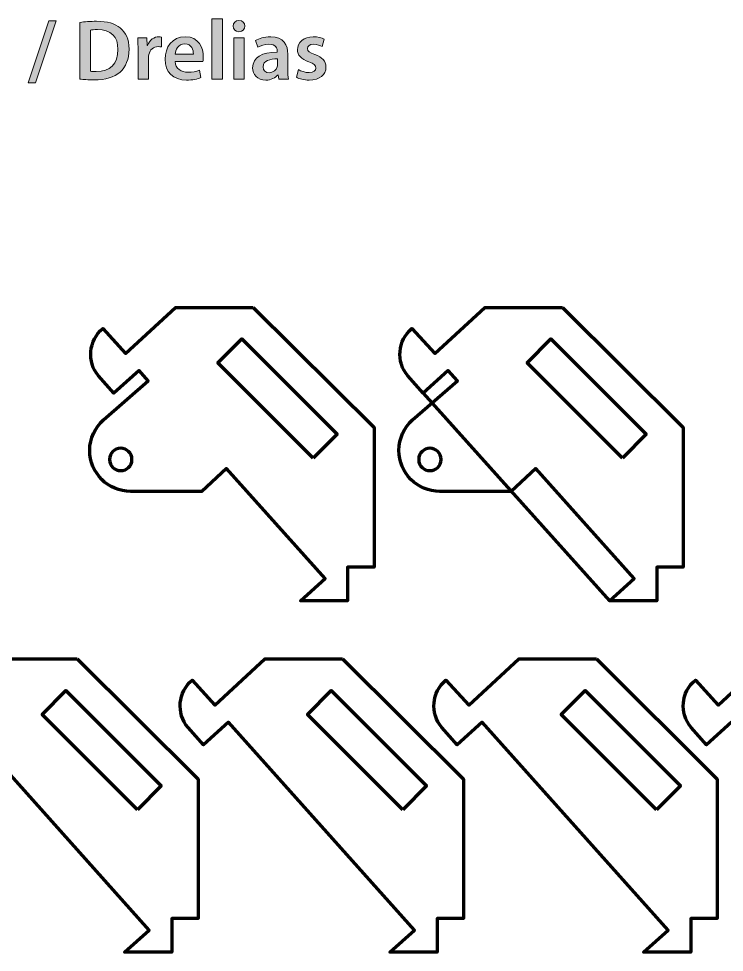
# Model space of a CAD drawing. Header units: inches. Extents: x 589 to 2016, y -1839 to -951.
# Drawn here: x 1885.4 to 1948.2, y -1600.2 to -1517 of the extents above; entities that cross this region are included whole.
import ezdxf

# ---------------------------------------------------------------- set-up
doc = ezdxf.new("R2010")
doc.units = ezdxf.units.IN
doc.header["$MEASUREMENT"] = 0
doc.layers.add('Layer 1', color=7, linetype='Continuous')

# ---------------------------------------------------------------- blocks, each defined once
blk = doc.blocks.new('block 117')
at = {"layer": 'Layer 1', "true_color": 0x010101}
h = blk.add_hatch(color=18, dxfattribs=at)
h.dxf.hatch_style = 2
h.paths.add_polyline_path([(1886.217, -1522.734), (1888.071, -1517.222), (1888.726, -1517.222), (1886.871, -1522.734)])
h = blk.add_hatch(color=18, dxfattribs=at)
h.dxf.hatch_style = 2
edge = h.paths.add_edge_path()
edge.add_spline(control_points=[(1890.832, -1517.374), (1891.243, -1517.307), (1891.766, -1517.268), (1892.322, -1517.268), (1893.28, -1517.268), (1893.941, -1517.465), (1894.413, -1517.861), (1894.908, -1518.264), (1895.211, -1518.872), (1895.211, -1519.746), (1895.211, -1520.658), (1894.9, -1521.342), (1894.413, -1521.783), (1893.903, -1522.247), (1893.09, -1522.482), (1892.094, -1522.482), (1891.547, -1522.482), (1891.136, -1522.451), (1890.832, -1522.414), (1890.832, -1522.414), (1890.832, -1517.374), (1890.832, -1517.374), (1890.832, -1517.374), (1890.832, -1517.374), (1890.832, -1517.374)], knot_values=[0, 0, 0, 0, 1, 1, 1, 2, 2, 2, 3, 3, 3, 4, 4, 4, 5, 5, 5, 6, 6, 6, 7, 7, 7, 8, 8, 8, 8], degree=3, periodic=1)
edge = h.paths.add_edge_path()
edge.add_spline(control_points=[(1891.766, -1521.716), (1891.895, -1521.738), (1892.093, -1521.738), (1892.283, -1521.738), (1893.5, -1521.746), (1894.221, -1521.077), (1894.221, -1519.777), (1894.229, -1518.644), (1893.575, -1517.998), (1892.404, -1517.998), (1892.108, -1517.998), (1891.895, -1518.021), (1891.766, -1518.051), (1891.766, -1518.051), (1891.766, -1521.716), (1891.766, -1521.716)], knot_values=[0, 0, 0, 0, 1, 1, 1, 2, 2, 2, 3, 3, 3, 4, 4, 4, 5, 5, 5, 5], degree=3, periodic=1)
h = blk.add_hatch(color=18, dxfattribs=at)
h.dxf.hatch_style = 2
h.paths.add_polyline_path([(1902.568, -1517.033), (1903.511, -1517.033), (1903.511, -1522.43), (1902.568, -1522.43)])
h = blk.add_hatch(color=18, dxfattribs=at)
h.dxf.hatch_style = 2
edge = h.paths.add_edge_path()
edge.add_spline(control_points=[(1905.517, -1517.694), (1905.517, -1517.975), (1905.312, -1518.196), (1904.985, -1518.196), (1904.674, -1518.196), (1904.468, -1517.976), (1904.468, -1517.694), (1904.468, -1517.404), (1904.681, -1517.185), (1904.992, -1517.185), (1905.312, -1517.185), (1905.511, -1517.404), (1905.517, -1517.694)], knot_values=[0, 0, 0, 0, 1, 1, 1, 2, 2, 2, 3, 3, 3, 4, 4, 4, 4], degree=3, periodic=1)
h.paths.add_polyline_path([(1904.522, -1522.43), (1904.522, -1518.728), (1905.465, -1518.728), (1905.465, -1522.43)])
h = blk.add_hatch(color=18, dxfattribs=at)
h.dxf.hatch_style = 2
edge = h.paths.add_edge_path()
edge.add_spline(control_points=[(1896.007, -1519.921), (1896.007, -1519.42), (1896, -1519.062), (1895.977, -1518.728), (1895.977, -1518.728), (1896.79, -1518.728), (1896.79, -1518.728), (1896.79, -1518.728), (1896.82, -1519.435), (1896.82, -1519.435), (1896.82, -1519.435), (1896.851, -1519.435), (1896.851, -1519.435), (1897.034, -1518.91), (1897.468, -1518.645), (1897.862, -1518.645), (1897.953, -1518.645), (1898.006, -1518.652), (1898.082, -1518.667), (1898.082, -1518.667), (1898.082, -1519.55), (1898.082, -1519.55), (1898.005, -1519.534), (1897.923, -1519.52), (1897.809, -1519.52), (1897.36, -1519.52), (1897.056, -1519.808), (1896.973, -1520.227), (1896.957, -1520.31), (1896.942, -1520.409), (1896.942, -1520.515), (1896.942, -1520.515), (1896.942, -1522.431), (1896.942, -1522.431), (1896.942, -1522.431), (1896.008, -1522.431), (1896.008, -1522.431), (1896.008, -1522.431), (1896.007, -1519.921), (1896.007, -1519.921), (1896.007, -1519.921), (1896.007, -1519.921), (1896.007, -1519.921)], knot_values=[0, 0, 0, 0, 1, 1, 1, 2, 2, 2, 3, 3, 3, 4, 4, 4, 5, 5, 5, 6, 6, 6, 7, 7, 7, 8, 8, 8, 9, 9, 9, 10, 10, 10, 11, 11, 11, 12, 12, 12, 13, 13, 13, 14, 14, 14, 14], degree=3, periodic=1)
h = blk.add_hatch(color=18, dxfattribs=at)
h.dxf.hatch_style = 2
edge = h.paths.add_edge_path()
edge.add_spline(control_points=[(1899.307, -1520.841), (1899.331, -1521.51), (1899.854, -1521.799), (1900.447, -1521.799), (1900.88, -1521.799), (1901.192, -1521.738), (1901.473, -1521.631), (1901.473, -1521.631), (1901.61, -1522.277), (1901.61, -1522.277), (1901.291, -1522.407), (1900.85, -1522.507), (1900.319, -1522.507), (1899.118, -1522.507), (1898.41, -1521.768), (1898.41, -1520.636), (1898.41, -1519.61), (1899.034, -1518.644), (1900.22, -1518.644), (1901.421, -1518.644), (1901.816, -1519.632), (1901.816, -1520.444), (1901.816, -1520.619), (1901.801, -1520.756), (1901.786, -1520.839), (1901.786, -1520.839), (1899.307, -1520.841), (1899.307, -1520.841), (1899.307, -1520.841), (1899.307, -1520.841), (1899.307, -1520.841)], knot_values=[0, 0, 0, 0, 1, 1, 1, 2, 2, 2, 3, 3, 3, 4, 4, 4, 5, 5, 5, 6, 6, 6, 7, 7, 7, 8, 8, 8, 9, 9, 9, 10, 10, 10, 10], degree=3, periodic=1)
edge = h.paths.add_edge_path()
edge.add_spline(control_points=[(1900.933, -1520.187), (1900.941, -1519.846), (1900.789, -1519.283), (1900.165, -1519.283), (1899.588, -1519.283), (1899.344, -1519.808), (1899.306, -1520.187), (1899.306, -1520.187), (1900.933, -1520.187), (1900.933, -1520.187)], knot_values=[0, 0, 0, 0, 1, 1, 1, 2, 2, 2, 3, 3, 3, 3], degree=3, periodic=1)
h = blk.add_hatch(color=18, dxfattribs=at)
h.dxf.hatch_style = 2
edge = h.paths.add_edge_path()
edge.add_spline(control_points=[(1908.551, -1522.43), (1908.551, -1522.43), (1908.49, -1522.02), (1908.49, -1522.02), (1908.49, -1522.02), (1908.466, -1522.02), (1908.466, -1522.02), (1908.238, -1522.308), (1907.851, -1522.513), (1907.372, -1522.513), (1906.627, -1522.513), (1906.209, -1521.974), (1906.209, -1521.411), (1906.209, -1520.477), (1907.037, -1520.005), (1908.406, -1520.013), (1908.406, -1520.013), (1908.406, -1519.952), (1908.406, -1519.952), (1908.406, -1519.708), (1908.308, -1519.306), (1907.653, -1519.306), (1907.29, -1519.306), (1906.909, -1519.42), (1906.658, -1519.579), (1906.658, -1519.579), (1906.476, -1518.971), (1906.476, -1518.971), (1906.749, -1518.803), (1907.228, -1518.644), (1907.814, -1518.644), (1909, -1518.644), (1909.341, -1519.397), (1909.341, -1520.202), (1909.341, -1520.202), (1909.341, -1521.541), (1909.341, -1521.541), (1909.341, -1521.875), (1909.357, -1522.202), (1909.395, -1522.43), (1909.395, -1522.43), (1908.551, -1522.43), (1908.551, -1522.43), (1908.551, -1522.43), (1908.551, -1522.43), (1908.551, -1522.43)], knot_values=[0, 0, 0, 0, 1, 1, 1, 2, 2, 2, 3, 3, 3, 4, 4, 4, 5, 5, 5, 6, 6, 6, 7, 7, 7, 8, 8, 8, 9, 9, 9, 10, 10, 10, 11, 11, 11, 12, 12, 12, 13, 13, 13, 14, 14, 14, 15, 15, 15, 15], degree=3, periodic=1)
edge = h.paths.add_edge_path()
edge.add_spline(control_points=[(1908.429, -1520.621), (1907.767, -1520.606), (1907.137, -1520.749), (1907.137, -1521.312), (1907.137, -1521.677), (1907.372, -1521.845), (1907.669, -1521.845), (1908.042, -1521.845), (1908.316, -1521.602), (1908.398, -1521.336), (1908.421, -1521.267), (1908.429, -1521.191), (1908.429, -1521.131), (1908.429, -1521.131), (1908.429, -1520.621), (1908.429, -1520.621)], knot_values=[0, 0, 0, 0, 1, 1, 1, 2, 2, 2, 3, 3, 3, 4, 4, 4, 5, 5, 5, 5], degree=3, periodic=1)
h = blk.add_hatch(color=18, dxfattribs=at)
h.dxf.hatch_style = 2
edge = h.paths.add_edge_path()
edge.add_spline(control_points=[(1910.284, -1521.571), (1910.497, -1521.699), (1910.9, -1521.837), (1911.234, -1521.837), (1911.645, -1521.837), (1911.827, -1521.669), (1911.827, -1521.426), (1911.827, -1521.175), (1911.675, -1521.045), (1911.219, -1520.887), (1910.498, -1520.636), (1910.194, -1520.239), (1910.201, -1519.807), (1910.201, -1519.153), (1910.741, -1518.644), (1911.6, -1518.644), (1912.01, -1518.644), (1912.368, -1518.75), (1912.581, -1518.863), (1912.581, -1518.863), (1912.398, -1519.525), (1912.398, -1519.525), (1912.239, -1519.434), (1911.943, -1519.313), (1911.615, -1519.313), (1911.281, -1519.313), (1911.099, -1519.471), (1911.099, -1519.7), (1911.099, -1519.935), (1911.274, -1520.051), (1911.746, -1520.217), (1912.414, -1520.459), (1912.726, -1520.803), (1912.734, -1521.349), (1912.734, -1522.018), (1912.209, -1522.505), (1911.229, -1522.505), (1910.78, -1522.505), (1910.377, -1522.398), (1910.103, -1522.246), (1910.103, -1522.246), (1910.284, -1521.571), (1910.284, -1521.571)], knot_values=[0, 0, 0, 0, 1, 1, 1, 2, 2, 2, 3, 3, 3, 4, 4, 4, 5, 5, 5, 6, 6, 6, 7, 7, 7, 8, 8, 8, 9, 9, 9, 10, 10, 10, 11, 11, 11, 12, 12, 12, 13, 13, 13, 14, 14, 14, 14], degree=3, periodic=1)
at = {"layer": 'Layer 1', "lineweight": 0}
for points in [[(1886.217, -1522.734), (1888.071, -1517.222), (1888.726, -1517.222), (1886.871, -1522.734), (1886.217, -1522.734)], [(1902.568, -1517.033), (1903.511, -1517.033), (1903.511, -1522.43), (1902.568, -1522.43), (1902.568, -1517.033)], [(1904.522, -1522.43), (1904.522, -1518.728), (1905.465, -1518.728), (1905.465, -1522.43), (1904.522, -1522.43)]]:
    blk.add_lwpolyline(points, dxfattribs=at)
for points, knots in [([(1890.832, -1517.374), (1891.243, -1517.307), (1891.766, -1517.268), (1892.322, -1517.268), (1893.28, -1517.268), (1893.941, -1517.465), (1894.413, -1517.861), (1894.908, -1518.264), (1895.211, -1518.872), (1895.211, -1519.746), (1895.211, -1520.658), (1894.9, -1521.342), (1894.413, -1521.783), (1893.903, -1522.247), (1893.09, -1522.482), (1892.094, -1522.482), (1891.547, -1522.482), (1891.136, -1522.451), (1890.832, -1522.414), (1890.832, -1522.414), (1890.832, -1517.374), (1890.832, -1517.374), (1890.832, -1517.374), (1890.832, -1517.374), (1890.832, -1517.374)], [0, 0, 0, 0, 1, 1, 1, 2, 2, 2, 3, 3, 3, 4, 4, 4, 5, 5, 5, 6, 6, 6, 7, 7, 7, 8, 8, 8, 8]), ([(1905.517, -1517.694), (1905.517, -1517.975), (1905.312, -1518.196), (1904.985, -1518.196), (1904.674, -1518.196), (1904.468, -1517.976), (1904.468, -1517.694), (1904.468, -1517.404), (1904.681, -1517.185), (1904.992, -1517.185), (1905.312, -1517.185), (1905.511, -1517.404), (1905.517, -1517.694)], [0, 0, 0, 0, 1, 1, 1, 2, 2, 2, 3, 3, 3, 4, 4, 4, 4]), ([(1891.766, -1521.716), (1891.895, -1521.738), (1892.093, -1521.738), (1892.283, -1521.738), (1893.5, -1521.746), (1894.221, -1521.077), (1894.221, -1519.777), (1894.229, -1518.644), (1893.575, -1517.998), (1892.404, -1517.998), (1892.108, -1517.998), (1891.895, -1518.021), (1891.766, -1518.051), (1891.766, -1518.051), (1891.766, -1521.716), (1891.766, -1521.716)], [0, 0, 0, 0, 1, 1, 1, 2, 2, 2, 3, 3, 3, 4, 4, 4, 5, 5, 5, 5]), ([(1896.007, -1519.921), (1896.007, -1519.42), (1896, -1519.062), (1895.977, -1518.728), (1895.977, -1518.728), (1896.79, -1518.728), (1896.79, -1518.728), (1896.79, -1518.728), (1896.82, -1519.435), (1896.82, -1519.435), (1896.82, -1519.435), (1896.851, -1519.435), (1896.851, -1519.435), (1897.034, -1518.91), (1897.468, -1518.645), (1897.862, -1518.645), (1897.953, -1518.645), (1898.006, -1518.652), (1898.082, -1518.667), (1898.082, -1518.667), (1898.082, -1519.55), (1898.082, -1519.55), (1898.005, -1519.534), (1897.923, -1519.52), (1897.809, -1519.52), (1897.36, -1519.52), (1897.056, -1519.808), (1896.973, -1520.227), (1896.957, -1520.31), (1896.942, -1520.409), (1896.942, -1520.515), (1896.942, -1520.515), (1896.942, -1522.431), (1896.942, -1522.431), (1896.942, -1522.431), (1896.008, -1522.431), (1896.008, -1522.431), (1896.008, -1522.431), (1896.007, -1519.921), (1896.007, -1519.921), (1896.007, -1519.921), (1896.007, -1519.921), (1896.007, -1519.921)], [0, 0, 0, 0, 1, 1, 1, 2, 2, 2, 3, 3, 3, 4, 4, 4, 5, 5, 5, 6, 6, 6, 7, 7, 7, 8, 8, 8, 9, 9, 9, 10, 10, 10, 11, 11, 11, 12, 12, 12, 13, 13, 13, 14, 14, 14, 14]), ([(1899.307, -1520.841), (1899.331, -1521.51), (1899.854, -1521.799), (1900.447, -1521.799), (1900.88, -1521.799), (1901.192, -1521.738), (1901.473, -1521.631), (1901.473, -1521.631), (1901.61, -1522.277), (1901.61, -1522.277), (1901.291, -1522.407), (1900.85, -1522.507), (1900.319, -1522.507), (1899.118, -1522.507), (1898.41, -1521.768), (1898.41, -1520.636), (1898.41, -1519.61), (1899.034, -1518.644), (1900.22, -1518.644), (1901.421, -1518.644), (1901.816, -1519.632), (1901.816, -1520.444), (1901.816, -1520.619), (1901.801, -1520.756), (1901.786, -1520.839), (1901.786, -1520.839), (1899.307, -1520.841), (1899.307, -1520.841), (1899.307, -1520.841), (1899.307, -1520.841), (1899.307, -1520.841)], [0, 0, 0, 0, 1, 1, 1, 2, 2, 2, 3, 3, 3, 4, 4, 4, 5, 5, 5, 6, 6, 6, 7, 7, 7, 8, 8, 8, 9, 9, 9, 10, 10, 10, 10]), ([(1908.551, -1522.43), (1908.551, -1522.43), (1908.49, -1522.02), (1908.49, -1522.02), (1908.49, -1522.02), (1908.466, -1522.02), (1908.466, -1522.02), (1908.238, -1522.308), (1907.851, -1522.513), (1907.372, -1522.513), (1906.627, -1522.513), (1906.209, -1521.974), (1906.209, -1521.411), (1906.209, -1520.477), (1907.037, -1520.005), (1908.406, -1520.013), (1908.406, -1520.013), (1908.406, -1519.952), (1908.406, -1519.952), (1908.406, -1519.708), (1908.308, -1519.306), (1907.653, -1519.306), (1907.29, -1519.306), (1906.909, -1519.42), (1906.658, -1519.579), (1906.658, -1519.579), (1906.476, -1518.971), (1906.476, -1518.971), (1906.749, -1518.803), (1907.228, -1518.644), (1907.814, -1518.644), (1909, -1518.644), (1909.341, -1519.397), (1909.341, -1520.202), (1909.341, -1520.202), (1909.341, -1521.541), (1909.341, -1521.541), (1909.341, -1521.875), (1909.357, -1522.202), (1909.395, -1522.43), (1909.395, -1522.43), (1908.551, -1522.43), (1908.551, -1522.43), (1908.551, -1522.43), (1908.551, -1522.43), (1908.551, -1522.43)], [0, 0, 0, 0, 1, 1, 1, 2, 2, 2, 3, 3, 3, 4, 4, 4, 5, 5, 5, 6, 6, 6, 7, 7, 7, 8, 8, 8, 9, 9, 9, 10, 10, 10, 11, 11, 11, 12, 12, 12, 13, 13, 13, 14, 14, 14, 15, 15, 15, 15]), ([(1910.284, -1521.571), (1910.497, -1521.699), (1910.9, -1521.837), (1911.234, -1521.837), (1911.645, -1521.837), (1911.827, -1521.669), (1911.827, -1521.426), (1911.827, -1521.175), (1911.675, -1521.045), (1911.219, -1520.887), (1910.498, -1520.636), (1910.194, -1520.239), (1910.201, -1519.807), (1910.201, -1519.153), (1910.741, -1518.644), (1911.6, -1518.644), (1912.01, -1518.644), (1912.368, -1518.75), (1912.581, -1518.863), (1912.581, -1518.863), (1912.398, -1519.525), (1912.398, -1519.525), (1912.239, -1519.434), (1911.943, -1519.313), (1911.615, -1519.313), (1911.281, -1519.313), (1911.099, -1519.471), (1911.099, -1519.7), (1911.099, -1519.935), (1911.274, -1520.051), (1911.746, -1520.217), (1912.414, -1520.459), (1912.726, -1520.803), (1912.734, -1521.349), (1912.734, -1522.018), (1912.209, -1522.505), (1911.229, -1522.505), (1910.78, -1522.505), (1910.377, -1522.398), (1910.103, -1522.246), (1910.103, -1522.246), (1910.284, -1521.571), (1910.284, -1521.571)], [0, 0, 0, 0, 1, 1, 1, 2, 2, 2, 3, 3, 3, 4, 4, 4, 5, 5, 5, 6, 6, 6, 7, 7, 7, 8, 8, 8, 9, 9, 9, 10, 10, 10, 11, 11, 11, 12, 12, 12, 13, 13, 13, 14, 14, 14, 14]), ([(1900.933, -1520.187), (1900.941, -1519.846), (1900.789, -1519.283), (1900.165, -1519.283), (1899.588, -1519.283), (1899.344, -1519.808), (1899.306, -1520.187), (1899.306, -1520.187), (1900.933, -1520.187), (1900.933, -1520.187)], [0, 0, 0, 0, 1, 1, 1, 2, 2, 2, 3, 3, 3, 3]), ([(1908.429, -1520.621), (1907.767, -1520.606), (1907.137, -1520.749), (1907.137, -1521.312), (1907.137, -1521.677), (1907.372, -1521.845), (1907.669, -1521.845), (1908.042, -1521.845), (1908.316, -1521.602), (1908.398, -1521.336), (1908.421, -1521.267), (1908.429, -1521.191), (1908.429, -1521.131), (1908.429, -1521.131), (1908.429, -1520.621), (1908.429, -1520.621)], [0, 0, 0, 0, 1, 1, 1, 2, 2, 2, 3, 3, 3, 4, 4, 4, 5, 5, 5, 5])]:
    blk.add_open_spline(points, degree=3, knots=knots, dxfattribs=at)
blk = doc.blocks.new('block 113')
at = {"layer": 'Layer 1'}
blk.add_blockref('block 117', (0, 0), dxfattribs=at)

msp = doc.modelspace()

# ---------------------------------------------------------------- linework, layer by layer
at = {"layer": 'Layer 1', "color": 18, "lineweight": 80, "true_color": 0x010101}
for points in [[(1911.605, -1556.167), (1903.116, -1547.678), (1905.24, -1545.557), (1913.726, -1554.042), (1911.605, -1556.167)], [(1939.13, -1556.167), (1930.643, -1547.678), (1932.765, -1545.557), (1941.251, -1554.042), (1939.13, -1556.167)], [(1921.385, -1550.378), (1937.977, -1568.873)], [(1895.947, -1587.478), (1887.461, -1578.992), (1889.583, -1576.868), (1898.072, -1585.356), (1895.947, -1587.478)], [(1919.569, -1587.478), (1911.081, -1578.992), (1913.202, -1576.868), (1921.691, -1585.356), (1919.569, -1587.478)], [(1942.156, -1587.478), (1933.669, -1578.992), (1935.792, -1576.868), (1944.278, -1585.356), (1942.156, -1587.478)]]:
    msp.add_lwpolyline(points, dxfattribs=at)
for points, knots in [([(1906.255, -1542.746), (1906.255, -1542.746), (1899.339, -1542.746), (1899.339, -1542.746), (1899.339, -1542.746), (1894.887, -1546.866), (1894.887, -1546.866), (1894.887, -1546.866), (1892.866, -1544.628), (1892.866, -1544.628), (1891.594, -1545.693), (1891.433, -1547.585), (1892.497, -1548.853), (1892.497, -1548.853), (1893.86, -1550.379), (1893.86, -1550.379), (1893.86, -1550.379), (1896.096, -1548.38), (1896.096, -1548.38), (1896.096, -1548.38), (1896.9, -1549.281), (1896.9, -1549.281), (1896.9, -1549.281), (1892.919, -1552.769), (1892.919, -1552.769), (1892.175, -1553.437), (1891.706, -1554.407), (1891.706, -1555.483), (1891.706, -1557.497), (1893.338, -1559.129), (1895.352, -1559.129), (1895.352, -1559.129), (1901.685, -1559.129), (1901.685, -1559.129), (1901.685, -1559.129), (1903.884, -1557.093), (1903.884, -1557.093), (1903.884, -1557.093), (1912.655, -1566.903), (1912.655, -1566.903), (1912.655, -1566.903), (1910.454, -1568.874), (1910.454, -1568.874), (1910.454, -1568.874), (1914.665, -1568.874), (1914.665, -1568.874), (1914.665, -1568.874), (1914.665, -1565.868), (1914.665, -1565.868), (1914.665, -1565.868), (1917.016, -1565.868), (1917.016, -1565.868), (1917.016, -1565.868), (1917.016, -1553.454), (1917.016, -1553.454), (1917.016, -1553.454), (1906.255, -1542.746), (1906.255, -1542.746)], [0, 0, 0, 0, 1, 1, 1, 2, 2, 2, 3, 3, 3, 4, 4, 4, 5, 5, 5, 6, 6, 6, 7, 7, 7, 8, 8, 8, 9, 9, 9, 10, 10, 10, 11, 11, 11, 12, 12, 12, 13, 13, 13, 14, 14, 14, 15, 15, 15, 16, 16, 16, 17, 17, 17, 18, 18, 18, 19, 19, 19, 19]), ([(1933.78, -1542.746), (1933.78, -1542.746), (1926.863, -1542.746), (1926.863, -1542.746), (1926.863, -1542.746), (1922.415, -1546.866), (1922.415, -1546.866), (1922.415, -1546.866), (1920.392, -1544.628), (1920.392, -1544.628), (1919.124, -1545.693), (1918.959, -1547.585), (1920.023, -1548.853), (1920.023, -1548.853), (1921.387, -1550.379), (1921.387, -1550.379), (1921.387, -1550.379), (1923.623, -1548.38), (1923.623, -1548.38), (1923.623, -1548.38), (1924.429, -1549.281), (1924.429, -1549.281), (1924.429, -1549.281), (1920.446, -1552.769), (1920.446, -1552.769), (1919.701, -1553.437), (1919.232, -1554.407), (1919.232, -1555.483), (1919.232, -1557.497), (1920.865, -1559.129), (1922.878, -1559.129), (1922.878, -1559.129), (1929.211, -1559.129), (1929.211, -1559.129), (1929.211, -1559.129), (1931.413, -1557.093), (1931.413, -1557.093), (1931.413, -1557.093), (1940.181, -1566.903), (1940.181, -1566.903), (1940.181, -1566.903), (1937.978, -1568.874), (1937.978, -1568.874), (1937.978, -1568.874), (1942.189, -1568.874), (1942.189, -1568.874), (1942.189, -1568.874), (1942.189, -1565.868), (1942.189, -1565.868), (1942.189, -1565.868), (1944.542, -1565.868), (1944.542, -1565.868), (1944.542, -1565.868), (1944.542, -1553.454), (1944.542, -1553.454), (1944.542, -1553.454), (1933.78, -1542.746), (1933.78, -1542.746)], [0, 0, 0, 0, 1, 1, 1, 2, 2, 2, 3, 3, 3, 4, 4, 4, 5, 5, 5, 6, 6, 6, 7, 7, 7, 8, 8, 8, 9, 9, 9, 10, 10, 10, 11, 11, 11, 12, 12, 12, 13, 13, 13, 14, 14, 14, 15, 15, 15, 16, 16, 16, 17, 17, 17, 18, 18, 18, 19, 19, 19, 19]), ([(1894.465, -1557.284), (1893.913, -1557.284), (1893.464, -1556.835), (1893.464, -1556.284), (1893.464, -1555.732), (1893.912, -1555.285), (1894.465, -1555.285), (1895.016, -1555.285), (1895.465, -1555.732), (1895.465, -1556.284), (1895.465, -1556.837), (1895.018, -1557.284), (1894.465, -1557.284)], [0, 0, 0, 0, 1, 1, 1, 2, 2, 2, 3, 3, 3, 4, 4, 4, 4]), ([(1921.991, -1557.284), (1921.439, -1557.284), (1920.991, -1556.837), (1920.991, -1556.284), (1920.991, -1555.732), (1921.439, -1555.284), (1921.991, -1555.284), (1922.542, -1555.284), (1922.991, -1555.732), (1922.991, -1556.284), (1922.991, -1556.838), (1922.542, -1557.284), (1921.991, -1557.284)], [0, 0, 0, 0, 1, 1, 1, 2, 2, 2, 3, 3, 3, 4, 4, 4, 4]), ([(1890.596, -1574.055), (1890.596, -1574.055), (1883.68, -1574.055), (1883.68, -1574.055), (1883.68, -1574.055), (1879.227, -1578.175), (1879.227, -1578.175), (1879.227, -1578.175), (1877.206, -1575.937), (1877.206, -1575.937), (1875.936, -1577.002), (1875.772, -1578.894), (1876.837, -1580.162), (1876.837, -1580.162), (1878.201, -1581.688), (1878.201, -1581.688), (1878.201, -1581.688), (1880.436, -1579.689), (1880.436, -1579.689), (1880.436, -1579.689), (1896.998, -1598.211), (1896.998, -1598.211), (1896.998, -1598.211), (1894.795, -1600.181), (1894.795, -1600.181), (1894.795, -1600.181), (1899.006, -1600.181), (1899.006, -1600.181), (1899.006, -1600.181), (1899.006, -1597.175), (1899.006, -1597.175), (1899.006, -1597.175), (1901.358, -1597.175), (1901.358, -1597.175), (1901.358, -1597.175), (1901.358, -1584.761), (1901.358, -1584.761), (1901.358, -1584.761), (1890.596, -1574.055), (1890.596, -1574.055)], [0, 0, 0, 0, 1, 1, 1, 2, 2, 2, 3, 3, 3, 4, 4, 4, 5, 5, 5, 6, 6, 6, 7, 7, 7, 8, 8, 8, 9, 9, 9, 10, 10, 10, 11, 11, 11, 12, 12, 12, 13, 13, 13, 13]), ([(1914.217, -1574.055), (1914.217, -1574.055), (1907.301, -1574.055), (1907.301, -1574.055), (1907.301, -1574.055), (1902.85, -1578.175), (1902.85, -1578.175), (1902.85, -1578.175), (1900.827, -1575.937), (1900.827, -1575.937), (1899.558, -1577.002), (1899.394, -1578.894), (1900.459, -1580.162), (1900.459, -1580.162), (1901.823, -1581.688), (1901.823, -1581.688), (1901.823, -1581.688), (1904.059, -1579.689), (1904.059, -1579.689), (1904.059, -1579.689), (1920.619, -1598.211), (1920.619, -1598.211), (1920.619, -1598.211), (1918.417, -1600.181), (1918.417, -1600.181), (1918.417, -1600.181), (1922.628, -1600.181), (1922.628, -1600.181), (1922.628, -1600.181), (1922.628, -1597.175), (1922.628, -1597.175), (1922.628, -1597.175), (1924.98, -1597.175), (1924.98, -1597.175), (1924.98, -1597.175), (1924.98, -1584.761), (1924.98, -1584.761), (1924.98, -1584.761), (1914.217, -1574.055), (1914.217, -1574.055)], [0, 0, 0, 0, 1, 1, 1, 2, 2, 2, 3, 3, 3, 4, 4, 4, 5, 5, 5, 6, 6, 6, 7, 7, 7, 8, 8, 8, 9, 9, 9, 10, 10, 10, 11, 11, 11, 12, 12, 12, 13, 13, 13, 13]), ([(1936.806, -1574.055), (1936.806, -1574.055), (1929.891, -1574.055), (1929.891, -1574.055), (1929.891, -1574.055), (1925.438, -1578.175), (1925.438, -1578.175), (1925.438, -1578.175), (1923.417, -1575.937), (1923.417, -1575.937), (1922.147, -1577.002), (1921.984, -1578.894), (1923.049, -1580.162), (1923.049, -1580.162), (1924.411, -1581.688), (1924.411, -1581.688), (1924.411, -1581.688), (1926.648, -1579.689), (1926.648, -1579.689), (1926.648, -1579.689), (1943.209, -1598.211), (1943.209, -1598.211), (1943.209, -1598.211), (1941.005, -1600.181), (1941.005, -1600.181), (1941.005, -1600.181), (1945.217, -1600.181), (1945.217, -1600.181), (1945.217, -1600.181), (1945.217, -1597.175), (1945.217, -1597.175), (1945.217, -1597.175), (1947.568, -1597.175), (1947.568, -1597.175), (1947.568, -1597.175), (1947.568, -1584.761), (1947.568, -1584.761), (1947.568, -1584.761), (1936.806, -1574.055), (1936.806, -1574.055)], [0, 0, 0, 0, 1, 1, 1, 2, 2, 2, 3, 3, 3, 4, 4, 4, 5, 5, 5, 6, 6, 6, 7, 7, 7, 8, 8, 8, 9, 9, 9, 10, 10, 10, 11, 11, 11, 12, 12, 12, 13, 13, 13, 13]), ([(1959.003, -1574.055), (1959.003, -1574.055), (1952.087, -1574.055), (1952.087, -1574.055), (1952.087, -1574.055), (1947.634, -1578.175), (1947.634, -1578.175), (1947.634, -1578.175), (1945.614, -1575.937), (1945.614, -1575.937), (1944.344, -1577.002), (1944.18, -1578.894), (1945.245, -1580.162), (1945.245, -1580.162), (1946.608, -1581.688), (1946.608, -1581.688), (1946.608, -1581.688), (1948.845, -1579.689), (1948.845, -1579.689), (1948.845, -1579.689), (1965.404, -1598.211), (1965.404, -1598.211), (1965.404, -1598.211), (1963.201, -1600.181), (1963.201, -1600.181), (1963.201, -1600.181), (1967.412, -1600.181), (1967.412, -1600.181), (1967.412, -1600.181), (1967.412, -1597.175), (1967.412, -1597.175), (1967.412, -1597.175), (1969.764, -1597.175), (1969.764, -1597.175), (1969.764, -1597.175), (1969.764, -1584.761), (1969.764, -1584.761), (1969.764, -1584.761), (1959.003, -1574.055), (1959.003, -1574.055)], [0, 0, 0, 0, 1, 1, 1, 2, 2, 2, 3, 3, 3, 4, 4, 4, 5, 5, 5, 6, 6, 6, 7, 7, 7, 8, 8, 8, 9, 9, 9, 10, 10, 10, 11, 11, 11, 12, 12, 12, 13, 13, 13, 13])]:
    msp.add_open_spline(points, degree=3, knots=knots, dxfattribs=at)

# ---------------------------------------------------------------- block references
at = {"layer": 'Layer 1'}
msp.add_blockref('block 113', (0, 0), dxfattribs=at)

doc.saveas('drawing.dxf')
